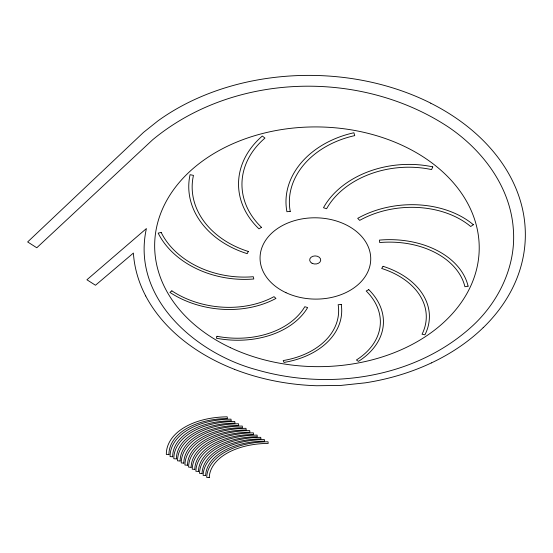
<?xml version="1.0" encoding="UTF-8"?>
<svg xmlns="http://www.w3.org/2000/svg" width="553" height="553" viewBox="0 0 553 553"><rect width="100%" height="100%" fill="white"/><g stroke="black" fill="none" stroke-linecap="round" stroke-linejoin="round"><path stroke-width="0.83" d="M483.17 327.687C468.101 342.286 450.342 353.982 431.395 362.92M234.5 369.328C216.05 362.132 198.486 352.475 183.002 340.088A187.488 138.174 0.7 0 1 145.709 295.973M430.78 103.217C454.538 115.183 476.458 131.317 493.539 151.833A210.299 156.603 0.9 0 1 523.795 215.622C526.207 230.373 525.82 245.58 522.516 260.166A205.446 152.925 0.6 0 1 483.198 327.694M145.722 295.973C138.748 282.714 134.338 268.032 133.404 253.053L95.482 285.251L86.911 279.777L146.4 228.569C131.116 297.77 195.465 353.291 256.205 369.66C329.491 391.019 415.96 378.252 473.091 325.364C499.297 300.867 516.364 265.157 513.308 228.831C510.281 186.638 482.479 150.015 448.276 126.969C360.722 69.222 234.202 72.222 152.697 139.736L36.781 247.772L27.65 241.944L143.497 132.402L157.999 120.844A219.624 162.734 1.2 0 1 243.03 82.964C265.875 77.6 289.371 75.084 312.832 75.415A215.304 159.983 1.2 0 1 430.801 103.183M234.486 369.349A193.757 143.234 0.4 0 0 316.738 385.738L341.001 385.42L365.208 382.849A199.391 147.955 0.4 0 0 431.381 362.913M216.963 336.286L216.396 338.229A82.044 58.742 5.9 0 0 307.641 307.572L304.793 306.708A78.899 56.482 5.9 0 1 216.963 336.286M432.764 166.875L431.589 169.591A84.644 62.959 -5 0 0 326.602 208.751L323.491 207.728A88.017 65.482 -5 0 1 432.764 166.875M248.311 251.463L247.205 253.661A89.517 69.968 3.4 0 1 190.073 174.686L193.46 175.391A86.081 67.279 3.4 0 0 248.311 251.463M383.056 266.304L381.674 268.461A77.213 53.482 -0.5 0 1 422.043 334.247L424.939 334.814A80.282 55.618 -0.5 0 0 383.056 266.304M171.852 290.85L169.909 292.392A84.72 62.565 6.8 0 0 275.954 298.426L274.012 296.657A81.471 60.159 6.8 0 1 171.852 290.85M473.354 224.712L470.7 226.509A81.934 58.984 -4.4 0 0 359.671 220.384L357.708 218.338A85.197 61.342 -4.4 0 1 473.354 224.712M261.507 227.352L258.963 228.852A90.436 70.902 -0.7 0 1 262.322 136.024L264.949 138.091A86.973 68.171 -0.7 0 0 261.507 227.352M368.768 289.654L366.19 290.989A76.452 52.901 1.9 0 1 356.415 359.989L358.441 361.392A79.494 55.01 1.9 0 0 368.768 289.654M161.193 232.481L158.158 233.11A87.45 66.74 6.1 0 0 253.799 278.989L253.274 276.721A84.097 64.176 6.1 0 1 161.193 232.481M468.108 286.164L464.921 286.731A79.197 55.611 -2.7 0 0 379.704 242.553L379.427 240.106A82.349 57.83 -2.7 0 1 468.108 286.164M290.242 211.398L286.917 211.709A89.939 69.118 -3.9 0 1 353.892 132.761L354.743 135.616A86.489 66.464 -3.9 0 0 290.242 211.398M341.242 304.468L338.159 304.71A77.067 53.938 4.1 0 1 283.212 360.556L284.035 362.436A80.137 56.095 4.1 0 0 341.242 304.468M168.935 454.656L166.335 454.455A68.268 40.708 4.8 0 1 227.165 416.831L227.456 418.545A65.655 39.145 4.8 0 0 168.935 454.656M172.674 456.785L170.082 456.591A68.123 40.535 4.7 0 1 230.96 419.153L231.244 420.854A65.517 38.98 4.7 0 0 172.674 456.785M176.4 458.907L173.815 458.714A67.978 40.362 4.5 0 1 234.742 421.455L235.011 423.156A65.378 38.814 4.5 0 0 176.4 458.907M180.112 461.022L177.534 460.822A67.832 40.196 4.4 0 1 238.502 423.757L238.765 425.444A65.24 38.655 4.4 0 0 180.112 461.022M183.81 463.131L181.232 462.93A67.694 40.023 4.3 0 1 242.249 426.045L242.504 427.725A65.102 38.489 4.3 0 0 183.81 463.131M187.488 465.225L184.923 465.025A67.556 39.857 4.1 0 1 245.981 428.319L246.223 429.992A64.971 38.33 4.1 0 0 187.488 465.225M191.151 467.313L188.587 467.112A67.411 39.692 4 0 1 249.693 430.587L249.935 432.252A64.832 38.164 4 0 0 191.151 467.313M194.801 469.386L192.244 469.193A67.279 39.519 3.9 0 1 253.385 432.847L253.62 434.506A64.701 38.005 3.9 0 0 194.801 469.386M198.437 471.46L195.886 471.26A67.141 39.353 3.7 0 1 257.069 435.093L257.297 436.746A64.57 37.846 3.7 0 0 198.437 471.46M202.059 473.52L199.509 473.32A67.003 39.187 3.6 0 1 260.733 437.333L260.954 438.978A64.438 37.687 3.6 0 0 202.059 473.52M205.661 475.573L203.117 475.373A66.872 39.021 3.5 0 1 264.382 439.559L264.597 441.197A64.314 37.528 3.5 0 0 205.661 475.573M209.248 477.612L206.711 477.419A66.733 38.862 3.4 0 1 268.011 441.778L268.219 443.409A64.183 37.369 3.4 0 0 209.248 477.612M312.086 263.304A5.53 4.058 0.9 0 0 320.712 260.318A5.53 4.058 0.9 0 0 312.791 256.302A5.53 4.058 0.9 0 0 312.086 263.304M285.991 292.682A55.341 40.652 0.9 0 0 370.697 260.359A55.341 40.652 0.9 0 0 289.502 222.334A55.341 40.652 0.9 0 0 285.991 292.682M230.497 347.692A162.292 119.863 0.8 0 0 479.098 252.479A162.292 119.863 0.8 0 0 241.205 140.296A162.292 119.863 0.8 0 0 230.497 347.692"/></g></svg>
